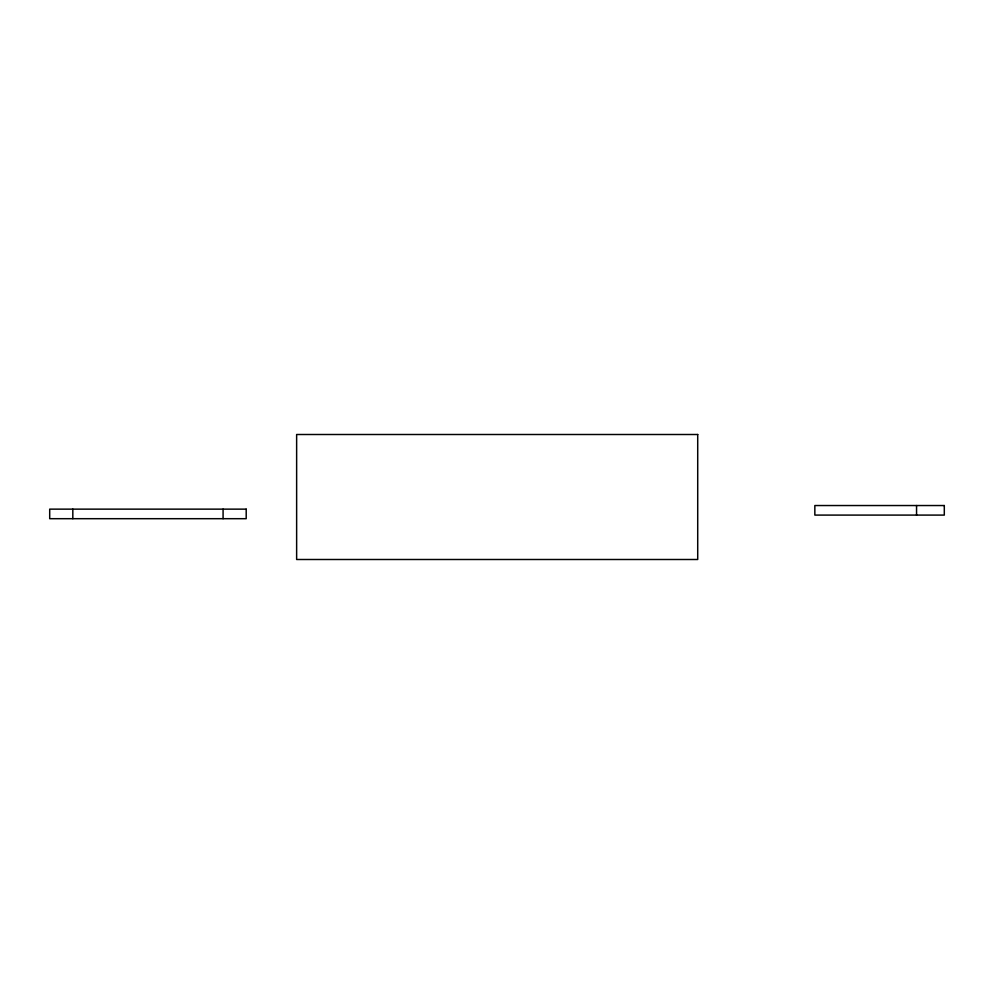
<?xml version="1.0" encoding="UTF-8"?>
<svg xmlns="http://www.w3.org/2000/svg" width="994" height="994" viewBox="0 0 994 994"><rect width="100%" height="100%" fill="white"/><g stroke="black" fill="none" stroke-linecap="round" stroke-linejoin="round"><path stroke-width="1.49" d="M916.555 505.536L916.555 515.091M223.078 509.139L223.078 518.694M72.823 509.139L72.823 518.694M697.713 434.502L296.634 434.502L296.634 559.498L697.713 559.498L697.713 434.502M944.3 505.536L814.844 505.536L814.844 515.091L944.3 515.091L944.3 505.536M246.201 509.139L49.7 509.139L49.7 518.694L246.201 518.694L246.201 509.139"/></g></svg>
